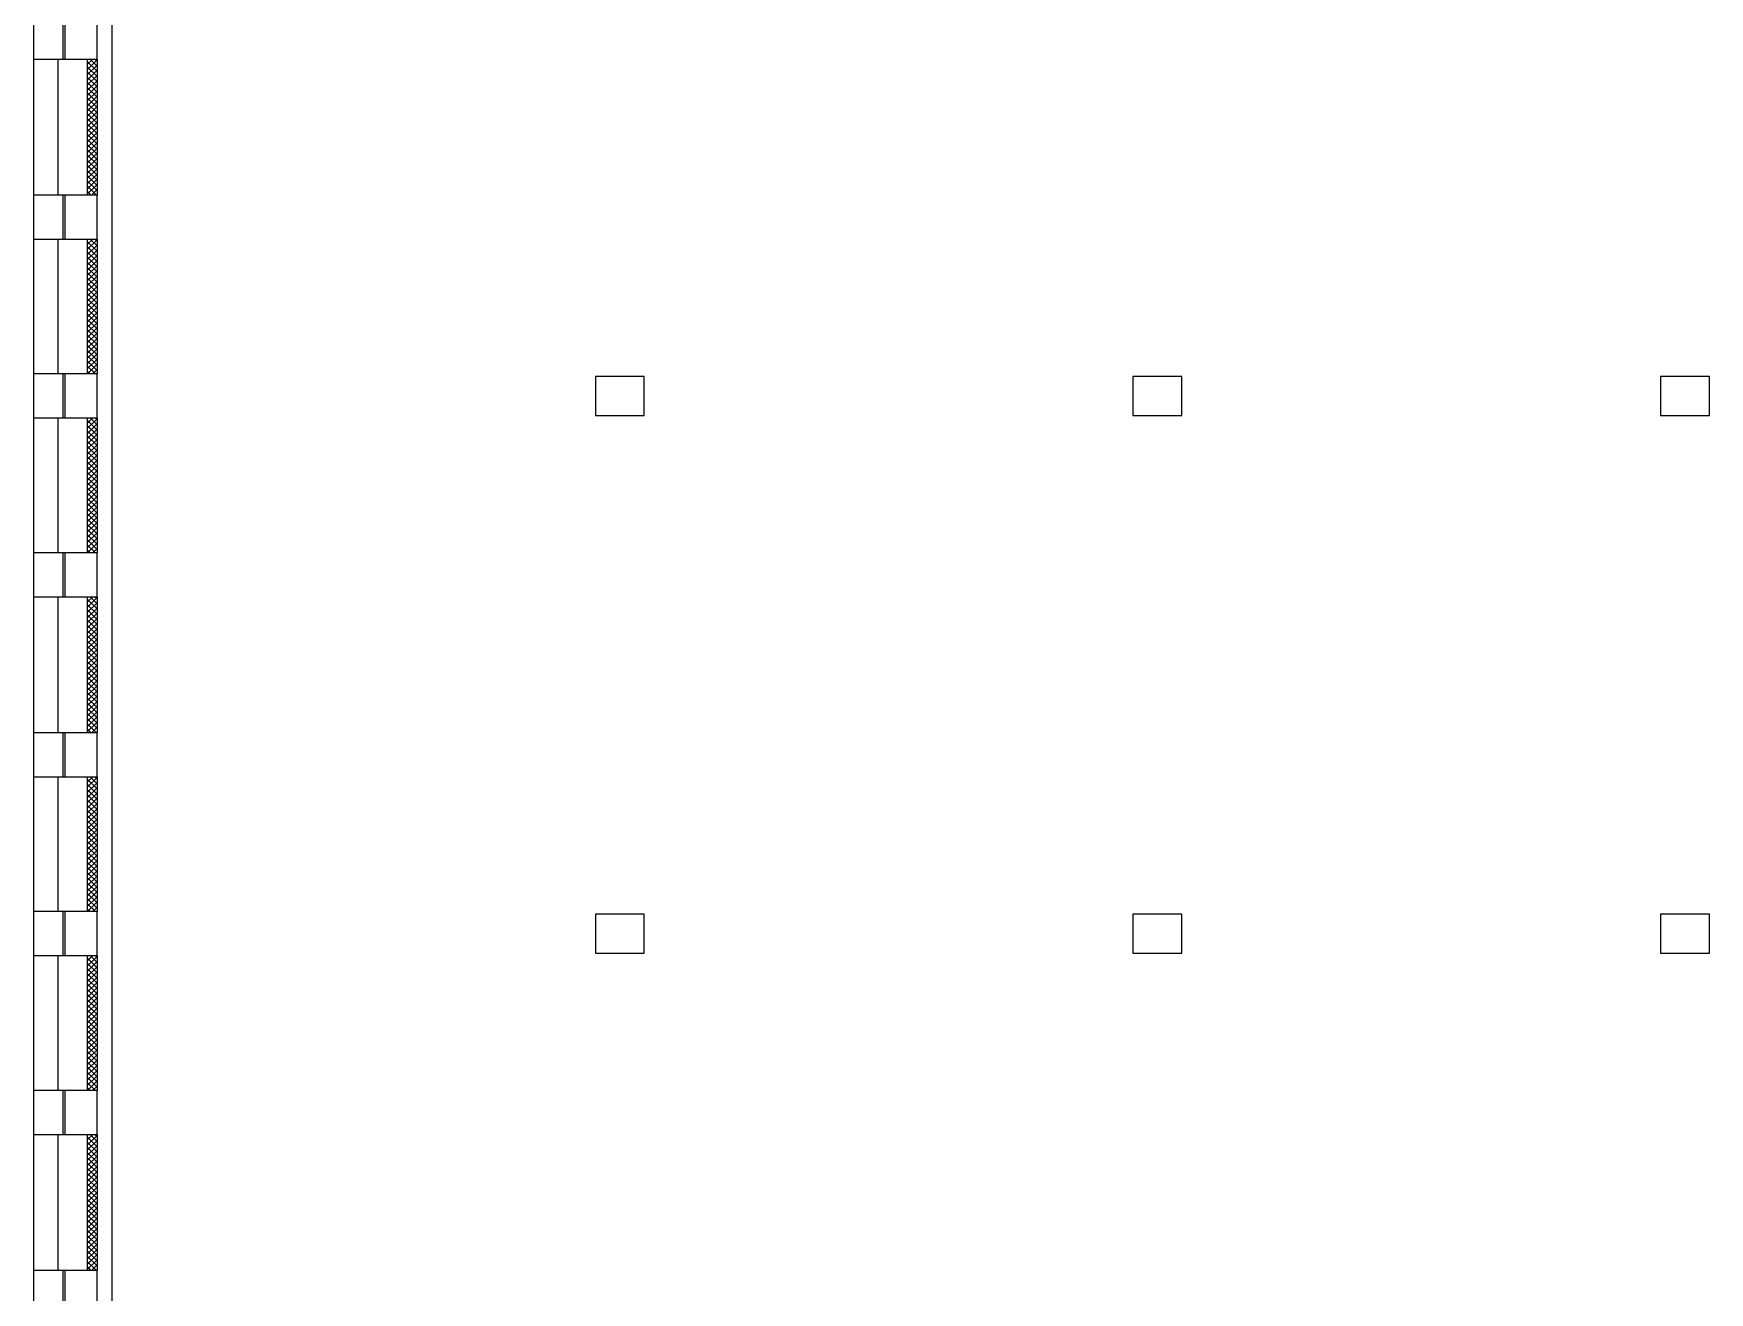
# Model space of a CAD drawing. Header units: millimetres. Extents: x 0 to 356400, y 0 to 68257.
# Drawn here: x 20064 to 21436, y 3744 to 4774 of the extents above; entities that cross this region are included whole.
import ezdxf

# ---------------------------------------------------------------- set-up
doc = ezdxf.new("R2010")
doc.units = ezdxf.units.MM
doc.header["$LTSCALE"] = 75
doc.layers.add('8', color=8, linetype='Continuous')

# ---------------------------------------------------------------- blocks, each defined once
blk = doc.blocks.new('G$C7369CDF7')
at = {"layer": '8'}
for p, q in [((72630, 34350), (71830, 34350)), ((71830, 34350), (71830, 33350)), ((72630, 33350), (72630, 34350)), ((83630, 34350), (82830, 34350)), ((82830, 34350), (82830, 33350)), ((83630, 33350), (83630, 34350)), ((71830, 33350), (72630, 33350)), ((82830, 33350), (83630, 33350)), ((72630, 23550), (71830, 23550)), ((71830, 23550), (71830, 22550)), ((72630, 22550), (72630, 23550)), ((83630, 23550), (82830, 23550)), ((82830, 23550), (82830, 22550)), ((83630, 22550), (83630, 23550)), ((71830, 22550), (72630, 22550)), ((82830, 22550), (83630, 22550)), ((72630, 12550), (71830, 12550)), ((71830, 12550), (71830, 11550)), ((72630, 11550), (72630, 12550)), ((83630, 12550), (82830, 12550)), ((82830, 12550), (82830, 11550)), ((83630, 11550), (83630, 12550)), ((71830, 11550), (72630, 11550)), ((82830, 11550), (83630, 11550)), ((60830, 1650), (112330, 1650)), ((65340, 1350), (64440, 1350)), ((65340, 1350), (68120, 1350)), ((65340, 50), (65340, 1350)), ((65340, 1150), (68120, 1150)), ((69020, 1350), (68120, 1350)), ((68120, 1350), (68120, 50)), ((69020, 1350), (71780, 1350)), ((69020, 50), (69020, 1350)), ((69020, 1150), (71780, 1150)), ((72680, 1350), (71780, 1350)), ((71780, 1350), (71780, 50)), ((72680, 1350), (75440, 1350)), ((72680, 50), (72680, 1350)), ((72680, 1150), (75440, 1150)), ((76340, 1350), (75440, 1350)), ((75440, 1350), (75440, 50)), ((76340, 1350), (79120, 1350)), ((76340, 50), (76340, 1350)), ((76340, 1150), (79120, 1150)), ((80020, 1350), (79120, 1350)), ((79120, 1350), (79120, 50)), ((80020, 1350), (82780, 1350)), ((80020, 50), (80020, 1350)), ((80020, 1150), (82780, 1150)), ((83680, 1350), (82780, 1350)), ((82780, 1350), (82780, 50)), ((83680, 1350), (86440, 1350)), ((83680, 50), (83680, 1350)), ((83680, 1150), (86440, 1150)), ((87340, 1350), (86440, 1350)), ((86440, 1350), (86440, 50)), ((87340, 1350), (90120, 1350)), ((87340, 50), (87340, 1350)), ((87340, 1150), (90120, 1150)), ((91020, 1350), (90120, 1350)), ((90120, 1350), (90120, 50)), ((65340, 700), (64440, 700)), ((65340, 650), (65340, 700)), ((68120, 700), (68120, 650)), ((69020, 700), (68120, 700)), ((69020, 650), (69020, 700)), ((71780, 700), (71780, 650)), ((72680, 700), (71780, 700)), ((72680, 650), (72680, 700)), ((75440, 700), (75440, 650)), ((76340, 700), (75440, 700)), ((76340, 650), (76340, 700)), ((79120, 700), (79120, 650)), ((80020, 700), (79120, 700)), ((80020, 650), (80020, 700)), ((82780, 700), (82780, 650)), ((83680, 700), (82780, 700)), ((83680, 650), (83680, 700)), ((86440, 700), (86440, 650)), ((87340, 700), (86440, 700)), ((87340, 650), (87340, 700)), ((90120, 700), (90120, 650)), ((91020, 700), (90120, 700)), ((64440, 650), (65340, 650)), ((65340, 550), (68120, 550)), ((68120, 650), (69020, 650)), ((69020, 550), (71780, 550)), ((71780, 650), (72680, 650)), ((72680, 550), (75440, 550)), ((75440, 650), (76340, 650)), ((76340, 550), (79120, 550)), ((79120, 650), (80020, 650)), ((80020, 550), (82780, 550)), ((82780, 650), (83680, 650)), ((83680, 550), (86440, 550)), ((86440, 650), (87340, 650)), ((87340, 550), (90120, 550)), ((90120, 650), (91020, 650)), ((16830, 50), (105630, 50)), ((64440, 50), (65340, 50)), ((65340, 50), (68120, 50)), ((68120, 50), (69020, 50)), ((69020, 50), (71780, 50)), ((71780, 50), (72680, 50)), ((72680, 50), (75440, 50)), ((75440, 50), (76340, 50)), ((76340, 50), (79120, 50)), ((79120, 50), (80020, 50)), ((80020, 50), (82780, 50)), ((82780, 50), (83680, 50)), ((83680, 50), (86440, 50)), ((86440, 50), (87340, 50)), ((87340, 50), (90120, 50)), ((90120, 50), (91020, 50))]:
    blk.add_line(p, q, dxfattribs=at)
at = {"layer": '8', "transparency": 33554687}
for p, q in [((65340, 1314), (65376, 1350)), ((65340, 1208), (65482, 1350)), ((65450, 1150), (65340, 1260)), ((65344, 1150), (65340, 1154)), ((65556, 1150), (65356, 1350)), ((65388, 1150), (65588, 1350)), ((65662, 1150), (65462, 1350)), ((65494, 1150), (65694, 1350)), ((65768, 1150), (65568, 1350)), ((65600, 1150), (65800, 1350)), ((65874, 1150), (65674, 1350)), ((65706, 1150), (65906, 1350)), ((65981, 1150), (65781, 1350)), ((65812, 1150), (66012, 1350)), ((66087, 1150), (65887, 1350)), ((65919, 1150), (66119, 1350)), ((66193, 1150), (65993, 1350)), ((66025, 1150), (66225, 1350)), ((66299, 1150), (66099, 1350)), ((66131, 1150), (66331, 1350)), ((66405, 1150), (66205, 1350)), ((66237, 1150), (66437, 1350)), ((66511, 1150), (66311, 1350)), ((66343, 1150), (66543, 1350)), ((66617, 1150), (66417, 1350)), ((66449, 1150), (66649, 1350)), ((66723, 1150), (66523, 1350)), ((66555, 1150), (66755, 1350)), ((66829, 1150), (66629, 1350)), ((66661, 1150), (66861, 1350)), ((66935, 1150), (66735, 1350)), ((66767, 1150), (66967, 1350)), ((67041, 1150), (66841, 1350)), ((66873, 1150), (67073, 1350)), ((67147, 1150), (66947, 1350)), ((66979, 1150), (67179, 1350)), ((67253, 1150), (67053, 1350)), ((67085, 1150), (67285, 1350)), ((67359, 1150), (67159, 1350)), ((67191, 1150), (67391, 1350)), ((67465, 1150), (67265, 1350)), ((67297, 1150), (67497, 1350)), ((67572, 1150), (67372, 1350)), ((67403, 1150), (67603, 1350)), ((67678, 1150), (67478, 1350)), ((67510, 1150), (67710, 1350)), ((67784, 1150), (67584, 1350)), ((67616, 1150), (67816, 1350)), ((67890, 1150), (67690, 1350)), ((67722, 1150), (67922, 1350)), ((67996, 1150), (67796, 1350)), ((67828, 1150), (68028, 1350)), ((68102, 1150), (67902, 1350)), ((67934, 1150), (68120, 1337)), ((68120, 1238), (68008, 1350)), ((68040, 1150), (68120, 1230)), ((68120, 1344), (68114, 1350)), ((69020, 1314), (69056, 1350)), ((69020, 1208), (69162, 1350)), ((69130, 1150), (69020, 1260)), ((69024, 1150), (69020, 1154)), ((69236, 1150), (69036, 1350)), ((69068, 1150), (69268, 1350)), ((69342, 1150), (69142, 1350)), ((69174, 1150), (69374, 1350)), ((69448, 1150), (69248, 1350)), ((69280, 1150), (69480, 1350)), ((69554, 1150), (69354, 1350)), ((69386, 1150), (69586, 1350)), ((69661, 1150), (69461, 1350)), ((69492, 1150), (69692, 1350)), ((69767, 1150), (69567, 1350)), ((69599, 1150), (69799, 1350)), ((69873, 1150), (69673, 1350)), ((69705, 1150), (69905, 1350)), ((69979, 1150), (69779, 1350)), ((69811, 1150), (70011, 1350)), ((70085, 1150), (69885, 1350)), ((69917, 1150), (70117, 1350)), ((70191, 1150), (69991, 1350)), ((70023, 1150), (70223, 1350)), ((70297, 1150), (70097, 1350)), ((70129, 1150), (70329, 1350)), ((70403, 1150), (70203, 1350)), ((70235, 1150), (70435, 1350)), ((70509, 1150), (70309, 1350)), ((70341, 1150), (70541, 1350)), ((70615, 1150), (70415, 1350)), ((70447, 1150), (70647, 1350)), ((70721, 1150), (70521, 1350)), ((70553, 1150), (70753, 1350)), ((70827, 1150), (70627, 1350)), ((70659, 1150), (70859, 1350)), ((70933, 1150), (70733, 1350)), ((70765, 1150), (70965, 1350)), ((71039, 1150), (70839, 1350)), ((70871, 1150), (71071, 1350)), ((71145, 1150), (70945, 1350)), ((70977, 1150), (71177, 1350)), ((71252, 1150), (71052, 1350)), ((71083, 1150), (71283, 1350)), ((71358, 1150), (71158, 1350)), ((71190, 1150), (71390, 1350)), ((71464, 1150), (71264, 1350)), ((71296, 1150), (71496, 1350)), ((71570, 1150), (71370, 1350)), ((71402, 1150), (71602, 1350)), ((71676, 1150), (71476, 1350)), ((71508, 1150), (71708, 1350)), ((71780, 1152), (71582, 1350)), ((71614, 1150), (71780, 1317)), ((71780, 1258), (71688, 1350)), ((71720, 1150), (71780, 1210)), ((72680, 1314), (72716, 1350)), ((72680, 1208), (72822, 1350)), ((72790, 1150), (72680, 1260)), ((72684, 1150), (72680, 1154)), ((72896, 1150), (72696, 1350)), ((72728, 1150), (72928, 1350)), ((73002, 1150), (72802, 1350)), ((72834, 1150), (73034, 1350)), ((73108, 1150), (72908, 1350)), ((72940, 1150), (73140, 1350)), ((73214, 1150), (73014, 1350)), ((73046, 1150), (73246, 1350)), ((73321, 1150), (73121, 1350)), ((73152, 1150), (73352, 1350)), ((73427, 1150), (73227, 1350)), ((73259, 1150), (73459, 1350)), ((73533, 1150), (73333, 1350)), ((73365, 1150), (73565, 1350)), ((73639, 1150), (73439, 1350)), ((73471, 1150), (73671, 1350)), ((73745, 1150), (73545, 1350)), ((73577, 1150), (73777, 1350)), ((73851, 1150), (73651, 1350)), ((73683, 1150), (73883, 1350)), ((73957, 1150), (73757, 1350)), ((73789, 1150), (73989, 1350)), ((74063, 1150), (73863, 1350)), ((73895, 1150), (74095, 1350)), ((74169, 1150), (73969, 1350)), ((74001, 1150), (74201, 1350)), ((74275, 1150), (74075, 1350)), ((74107, 1150), (74307, 1350)), ((74381, 1150), (74181, 1350)), ((74213, 1150), (74413, 1350)), ((74487, 1150), (74287, 1350)), ((74319, 1150), (74519, 1350)), ((74593, 1150), (74393, 1350)), ((74425, 1150), (74625, 1350)), ((74699, 1150), (74499, 1350)), ((74531, 1150), (74731, 1350)), ((74805, 1150), (74605, 1350)), ((74637, 1150), (74837, 1350)), ((74912, 1150), (74712, 1350)), ((74743, 1150), (74943, 1350)), ((75018, 1150), (74818, 1350)), ((74850, 1150), (75050, 1350)), ((75124, 1150), (74924, 1350)), ((74956, 1150), (75156, 1350)), ((75230, 1150), (75030, 1350)), ((75062, 1150), (75262, 1350)), ((75336, 1150), (75136, 1350)), ((75168, 1150), (75368, 1350)), ((75440, 1152), (75242, 1350)), ((75274, 1150), (75440, 1317)), ((75440, 1258), (75348, 1350)), ((75380, 1150), (75440, 1210)), ((76340, 1314), (76376, 1350)), ((76340, 1208), (76482, 1350)), ((76450, 1150), (76340, 1260)), ((76344, 1150), (76340, 1154)), ((76556, 1150), (76356, 1350)), ((76388, 1150), (76588, 1350)), ((76662, 1150), (76462, 1350)), ((76494, 1150), (76694, 1350)), ((76768, 1150), (76568, 1350)), ((76600, 1150), (76800, 1350)), ((76874, 1150), (76674, 1350)), ((76706, 1150), (76906, 1350)), ((76981, 1150), (76781, 1350)), ((76812, 1150), (77012, 1350)), ((77087, 1150), (76887, 1350)), ((76919, 1150), (77119, 1350)), ((77193, 1150), (76993, 1350)), ((77025, 1150), (77225, 1350)), ((77299, 1150), (77099, 1350)), ((77131, 1150), (77331, 1350)), ((77405, 1150), (77205, 1350)), ((77237, 1150), (77437, 1350)), ((77511, 1150), (77311, 1350)), ((77343, 1150), (77543, 1350)), ((77617, 1150), (77417, 1350)), ((77449, 1150), (77649, 1350)), ((77723, 1150), (77523, 1350)), ((77555, 1150), (77755, 1350)), ((77829, 1150), (77629, 1350)), ((77661, 1150), (77861, 1350)), ((77935, 1150), (77735, 1350)), ((77767, 1150), (77967, 1350)), ((78041, 1150), (77841, 1350)), ((77873, 1150), (78073, 1350)), ((78147, 1150), (77947, 1350)), ((77979, 1150), (78179, 1350)), ((78253, 1150), (78053, 1350)), ((78085, 1150), (78285, 1350)), ((78359, 1150), (78159, 1350)), ((78191, 1150), (78391, 1350)), ((78465, 1150), (78265, 1350)), ((78297, 1150), (78497, 1350)), ((78572, 1150), (78372, 1350)), ((78403, 1150), (78603, 1350)), ((78678, 1150), (78478, 1350)), ((78510, 1150), (78710, 1350)), ((78784, 1150), (78584, 1350)), ((78616, 1150), (78816, 1350)), ((78890, 1150), (78690, 1350)), ((78722, 1150), (78922, 1350)), ((78996, 1150), (78796, 1350)), ((78828, 1150), (79028, 1350)), ((79102, 1150), (78902, 1350)), ((78934, 1150), (79120, 1337)), ((79120, 1238), (79008, 1350)), ((79040, 1150), (79120, 1230)), ((79120, 1344), (79114, 1350)), ((80020, 1314), (80056, 1350)), ((80020, 1208), (80162, 1350)), ((80130, 1150), (80020, 1260)), ((80024, 1150), (80020, 1154)), ((80236, 1150), (80036, 1350)), ((80068, 1150), (80268, 1350)), ((80342, 1150), (80142, 1350)), ((80174, 1150), (80374, 1350)), ((80448, 1150), (80248, 1350)), ((80280, 1150), (80480, 1350)), ((80554, 1150), (80354, 1350)), ((80386, 1150), (80586, 1350)), ((80661, 1150), (80461, 1350)), ((80492, 1150), (80692, 1350)), ((80767, 1150), (80567, 1350)), ((80599, 1150), (80799, 1350)), ((80873, 1150), (80673, 1350)), ((80705, 1150), (80905, 1350)), ((80979, 1150), (80779, 1350)), ((80811, 1150), (81011, 1350)), ((81085, 1150), (80885, 1350)), ((80917, 1150), (81117, 1350)), ((81191, 1150), (80991, 1350)), ((81023, 1150), (81223, 1350)), ((81297, 1150), (81097, 1350)), ((81129, 1150), (81329, 1350)), ((81403, 1150), (81203, 1350)), ((81235, 1150), (81435, 1350)), ((81509, 1150), (81309, 1350)), ((81341, 1150), (81541, 1350)), ((81615, 1150), (81415, 1350)), ((81447, 1150), (81647, 1350)), ((81721, 1150), (81521, 1350)), ((81553, 1150), (81753, 1350)), ((81827, 1150), (81627, 1350)), ((81659, 1150), (81859, 1350)), ((81933, 1150), (81733, 1350)), ((81765, 1150), (81965, 1350)), ((82039, 1150), (81839, 1350)), ((81871, 1150), (82071, 1350)), ((82145, 1150), (81945, 1350)), ((81977, 1150), (82177, 1350)), ((82252, 1150), (82052, 1350)), ((82083, 1150), (82283, 1350)), ((82358, 1150), (82158, 1350)), ((82190, 1150), (82390, 1350)), ((82464, 1150), (82264, 1350)), ((82296, 1150), (82496, 1350)), ((82570, 1150), (82370, 1350)), ((82402, 1150), (82602, 1350)), ((82676, 1150), (82476, 1350)), ((82508, 1150), (82708, 1350)), ((82780, 1152), (82582, 1350)), ((82614, 1150), (82780, 1317)), ((82780, 1258), (82688, 1350)), ((82720, 1150), (82780, 1210)), ((83680, 1314), (83716, 1350)), ((83680, 1208), (83822, 1350)), ((83790, 1150), (83680, 1260)), ((83684, 1150), (83680, 1154)), ((83896, 1150), (83696, 1350)), ((83728, 1150), (83928, 1350)), ((84002, 1150), (83802, 1350)), ((83834, 1150), (84034, 1350)), ((84108, 1150), (83908, 1350)), ((83940, 1150), (84140, 1350)), ((84214, 1150), (84014, 1350)), ((84046, 1150), (84246, 1350)), ((84321, 1150), (84121, 1350)), ((84152, 1150), (84352, 1350)), ((84427, 1150), (84227, 1350)), ((84259, 1150), (84459, 1350)), ((84533, 1150), (84333, 1350)), ((84365, 1150), (84565, 1350)), ((84639, 1150), (84439, 1350)), ((84471, 1150), (84671, 1350)), ((84745, 1150), (84545, 1350)), ((84577, 1150), (84777, 1350)), ((84851, 1150), (84651, 1350)), ((84683, 1150), (84883, 1350)), ((84957, 1150), (84757, 1350)), ((84789, 1150), (84989, 1350)), ((85063, 1150), (84863, 1350)), ((84895, 1150), (85095, 1350)), ((85169, 1150), (84969, 1350)), ((85001, 1150), (85201, 1350)), ((85275, 1150), (85075, 1350)), ((85107, 1150), (85307, 1350)), ((85381, 1150), (85181, 1350)), ((85213, 1150), (85413, 1350)), ((85487, 1150), (85287, 1350)), ((85319, 1150), (85519, 1350)), ((85593, 1150), (85393, 1350)), ((85425, 1150), (85625, 1350)), ((85699, 1150), (85499, 1350)), ((85531, 1150), (85731, 1350)), ((85805, 1150), (85605, 1350)), ((85637, 1150), (85837, 1350)), ((85912, 1150), (85712, 1350)), ((85743, 1150), (85943, 1350)), ((86018, 1150), (85818, 1350)), ((85850, 1150), (86050, 1350)), ((86124, 1150), (85924, 1350)), ((85956, 1150), (86156, 1350)), ((86230, 1150), (86030, 1350)), ((86062, 1150), (86262, 1350)), ((86336, 1150), (86136, 1350)), ((86168, 1150), (86368, 1350)), ((86440, 1152), (86242, 1350)), ((86274, 1150), (86440, 1317)), ((86440, 1258), (86348, 1350)), ((86380, 1150), (86440, 1210)), ((87340, 1314), (87376, 1350)), ((87340, 1208), (87482, 1350)), ((87450, 1150), (87340, 1260)), ((87344, 1150), (87340, 1154)), ((87556, 1150), (87356, 1350)), ((87388, 1150), (87588, 1350)), ((87662, 1150), (87462, 1350)), ((87494, 1150), (87694, 1350)), ((87768, 1150), (87568, 1350)), ((87600, 1150), (87800, 1350)), ((87874, 1150), (87674, 1350)), ((87706, 1150), (87906, 1350)), ((87981, 1150), (87781, 1350)), ((87812, 1150), (88012, 1350)), ((88087, 1150), (87887, 1350)), ((87919, 1150), (88119, 1350)), ((88193, 1150), (87993, 1350)), ((88025, 1150), (88225, 1350)), ((88299, 1150), (88099, 1350)), ((88131, 1150), (88331, 1350)), ((88405, 1150), (88205, 1350)), ((88237, 1150), (88437, 1350)), ((88511, 1150), (88311, 1350)), ((88343, 1150), (88543, 1350)), ((88617, 1150), (88417, 1350)), ((88449, 1150), (88649, 1350)), ((88723, 1150), (88523, 1350)), ((88555, 1150), (88755, 1350)), ((88829, 1150), (88629, 1350)), ((88661, 1150), (88861, 1350)), ((88935, 1150), (88735, 1350)), ((88767, 1150), (88967, 1350)), ((89041, 1150), (88841, 1350)), ((88873, 1150), (89073, 1350)), ((89147, 1150), (88947, 1350)), ((88979, 1150), (89179, 1350)), ((89253, 1150), (89053, 1350)), ((89085, 1150), (89285, 1350)), ((89359, 1150), (89159, 1350)), ((89191, 1150), (89391, 1350)), ((89465, 1150), (89265, 1350)), ((89297, 1150), (89497, 1350)), ((89572, 1150), (89372, 1350)), ((89403, 1150), (89603, 1350)), ((89678, 1150), (89478, 1350)), ((89510, 1150), (89710, 1350)), ((89784, 1150), (89584, 1350)), ((89616, 1150), (89816, 1350)), ((89890, 1150), (89690, 1350)), ((89722, 1150), (89922, 1350)), ((89996, 1150), (89796, 1350)), ((89828, 1150), (90028, 1350)), ((90102, 1150), (89902, 1350)), ((89934, 1150), (90120, 1337)), ((90120, 1238), (90008, 1350)), ((90040, 1150), (90120, 1230)), ((90120, 1344), (90114, 1350))]:
    blk.add_line(p, q, dxfattribs=at)

msp = doc.modelspace()

# ---------------------------------------------------------------- block references
at = {"xscale": 0.04000000000000001, "yscale": 0.04000000000000001, "zscale": 0.04000000000000001, "rotation": 270}
msp.add_blockref('G$C7369CDF7', (20062.2, 7367.1), dxfattribs=at)

doc.saveas('drawing.dxf')
